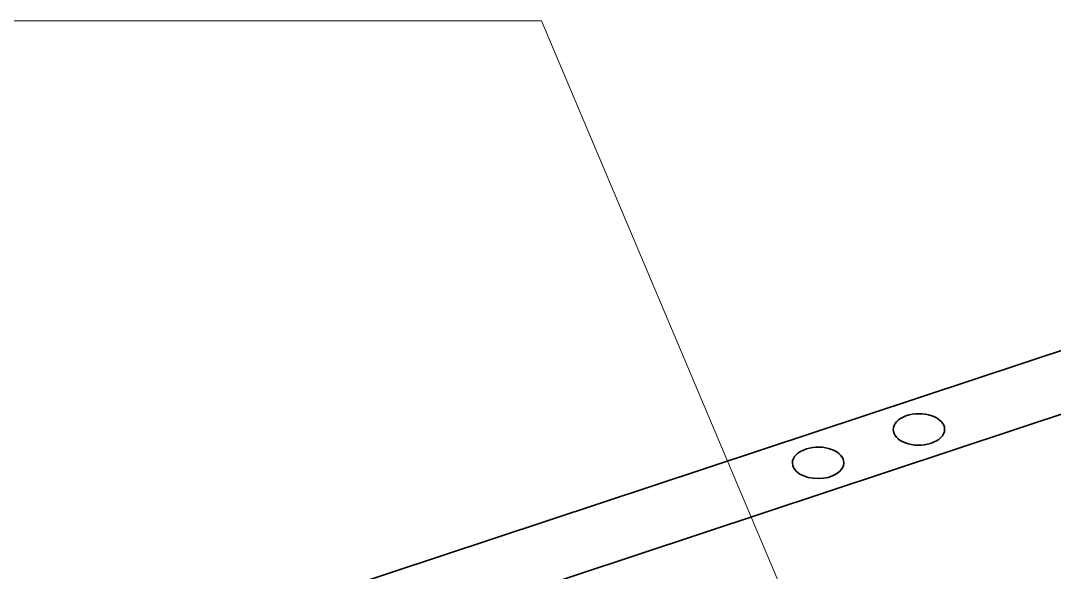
# Model space of a CAD drawing. Header units: millimetres. Extents: x -30157 to 38882, y -29543 to -7215.
# Drawn here: x -28991.26 to -28946.09, y -29351.49 to -29327.38 of the extents above; entities that cross this region are included whole.
import ezdxf

# ---------------------------------------------------------------- set-up
doc = ezdxf.new("R2010")
doc.units = ezdxf.units.MM
doc.header["$LTSCALE"] = 0.5
doc.layers.add('标注线', color=3, linetype='Continuous', lineweight=18)
doc.styles.add('DIM', font='romans.shx', dxfattribs={"width": 0.8, "bigfont": 'bigfont.shx'})
doc.dimstyles.new('DEH 1-1', dxfattribs={"dimtxt": 3.5, "dimasz": 2.5, "dimexe": 1, "dimexo": 0.625, "dimgap": 1.2, "dimtad": 1, "dimtoh": 1, "dimdsep": 46, "dimtxsty": 'DIM', "dimblk": 'OPEN', "dimcen": 0, "dimclrd": 8, "dimclre": 8, "dimclrt": 2, "dimazin": 2, "dimtfac": 0.5, "dimtmove": 0, "dimatfit": 3, "dimldrblk": 'OPEN', "dimfxl": 1, "dimtolj": 2, "dimlwd": 18, "dimlwe": 18, "dimarcsym": 0})

# ---------------------------------------------------------------- blocks, each defined once
blk = doc.blocks.new('_Open')
at = {"color": 0, "linetype": 'ByBlock', "lineweight": -2}
for p, q in [((-1, 0.167), (0, 0)), ((-1, -0.167), (0, 0)), ((0, 0), (-1, 0))]:
    blk.add_line(p, q, dxfattribs=at)

msp = doc.modelspace()

# ---------------------------------------------------------------- linework, layer by layer
at = {"color": 7, "lineweight": 35}
for p, q in [((-28940.4, -29340.011), (-28977.494, -29352.305)), ((-28938.507, -29342.161), (-28975.6, -29354.455))]:
    msp.add_line(p, q, dxfattribs=at)
for centre, start_param, end_param in [((-28952.006, -29345.246), 6.283112, 9.42476), ((-28952.006, -29345.246), 3.141573, 5.178997), ((-28952.006, -29345.246), 5.179003, 6.283112), ((-28956.41, -29346.706), 2.037411, 3.141578), ((-28956.41, -29346.706), 6.283112, 8.320596), ((-28956.41, -29346.706), 3.141577, 6.283106)]:
    msp.add_ellipse(centre, major_axis=(1.125, 0.005), ratio=0.611631, start_param=start_param, end_param=end_param, dxfattribs=at)

# ---------------------------------------------------------------- leaders
at = {"layer": '标注线'}
msp.add_leader([(-28949.935, -29371.335), (-28968.495, -29327.382), (-28996.039, -29327.382)], dimstyle='DEH 1-1', override={"dimgap": 1.2, "dimtad": 1}, dxfattribs=at)

doc.saveas('drawing.dxf')
